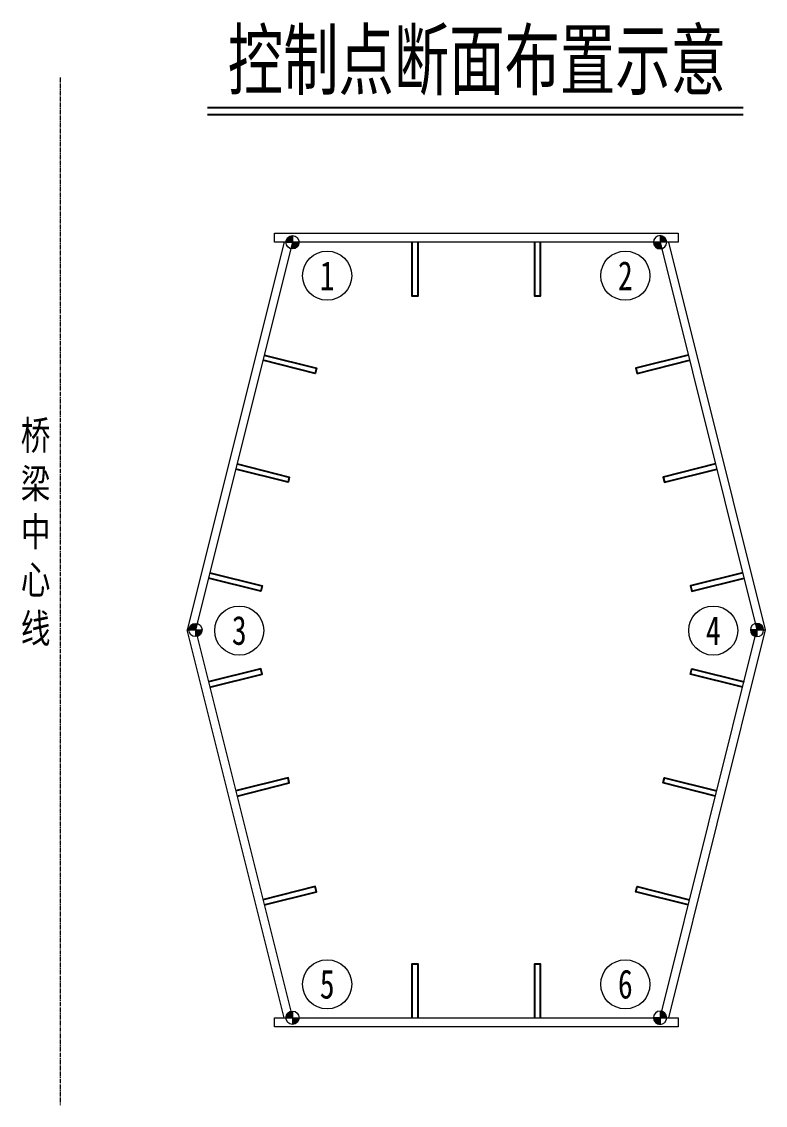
# Model space of a CAD drawing. Header units: millimetres. Extents: x -333068 to 789443, y 114680 to 345248.
# Drawn here: x 297011 to 300322, y 139044 to 143869 of the extents above; entities that cross this region are included whole.
import ezdxf
from ezdxf.enums import TextEntityAlignment as Align

# ---------------------------------------------------------------- set-up
doc = ezdxf.new("R2010")
doc.units = ezdxf.units.MM
doc.linetypes.add('CENTER2', pattern=[28.575, 19.05, -3.175, 3.175, -3.175])
for name, color, linetype, lineweight in [('中心线', 2, 'CENTER2', 15), ('标注线及字体', 2, 'Continuous', 15), ('横隔板', 6, 'CENTER2', 18), ('细实线', 4, 'Continuous', 15), ('钢板粗线', 1, 'Continuous', 25)]:
    doc.layers.add(name, color=color, linetype=linetype, lineweight=lineweight)
doc.styles.add('111', font='', dxfattribs={"width": 0.7})
doc.styles.add('仿宋_GB2312', font='', dxfattribs={"width": 0.75})
doc.styles.get('111').set_extended_font_data('仿宋_GB2312')
doc.styles.get('仿宋_GB2312').set_extended_font_data('仿宋_GB2312')

# ---------------------------------------------------------------- blocks, each defined once
blk = doc.blocks.new('11')
at = {"layer": '细实线'}
h = blk.add_hatch(color=256, dxfattribs=at)
h.dxf.hatch_style = 1
h.paths.add_polyline_path([(-29.5, 0), (0, 0), (0, 29.5, 0.414214)])
h = blk.add_hatch(color=256, dxfattribs=at)
h.dxf.hatch_style = 1
h.paths.add_polyline_path([(0, -29.5, 0.414214), (29.5, 0), (0, 0)])
for p, q in [((-29.5, 0), (29.5, 0)), ((0, 29.5), (0, -29.5))]:
    blk.add_line(p, q, dxfattribs=at)
blk.add_circle((0, 0), 29.5, dxfattribs=at)

msp = doc.modelspace()

# ---------------------------------------------------------------- linework, layer by layer
at = {"color": 6}
msp.add_line((297838.74484, 143487.6517), (300223.37452, 143487.6517), dxfattribs=at)
at = {"color": 4}
msp.add_line((297838.74484, 143456.67161), (300223.37452, 143456.67161), dxfattribs=at)
at = {"layer": '中心线'}
msp.add_line((297181.94766, 143620.66212), (297181.94766, 139044.33994), dxfattribs=at)
at = {"layer": '横隔板', "color": 8, "ltscale": 550}
for points in [[(299933.35348, 142887.31274), (298136.60348, 142887.31274), (298136.60348, 142927.31274), (299933.35348, 142927.31274)], [(299933.35348, 139434.31274), (299933.35348, 139394.31274), (298136.60348, 139394.31274), (298136.60348, 139434.31274)]]:
    msp.add_lwpolyline(points, close=True, dxfattribs=at)
for points in [[(298179.49553, 142887.31274), (297747.87053, 141160.81274)], [(298216.60348, 142887.31274), (297784.97848, 141160.81274)], [(299853.35348, 142887.31274), (300284.97848, 141160.81274)], [(299890.46143, 142887.31274), (300322.08643, 141160.81274)], [(298179.49553, 139434.31274), (297747.87053, 141160.81274), (297784.97848, 141160.81274), (298216.60348, 139434.31274)], [(299853.35348, 139434.31274), (300284.97848, 141160.81274), (300322.08643, 141160.81274), (299890.46143, 139434.31274)]]:
    msp.add_lwpolyline(points, dxfattribs=at)
at = {"layer": '细实线'}
for centre in [(298371.18247, 142738.43469), (299698.77449, 142738.43469), (297979.69505, 141158.12631), (300090.26192, 141158.12631), (298371.18247, 139583.19079), (299698.77449, 139583.19079)]:
    msp.add_circle(centre, 109.39843, dxfattribs=at)
at = {"layer": '钢板粗线', "color": 8}
for points in [[(298774.18682, 142887.31274), (298774.18682, 142647.31274), (298750.18682, 142647.31274), (298750.18682, 142887.31274)], [(299319.77015, 142887.31274), (299319.77015, 142647.31274), (299295.77015, 142647.31274), (299295.77015, 142887.31274)], [(298091.05844, 142385.13258), (298323.89264, 142326.92403), (298318.07179, 142303.64061), (298085.23759, 142361.84916)], [(299978.89853, 142385.13258), (299746.06433, 142326.92403), (299751.88518, 142303.64061), (299984.71938, 142361.84916)], [(297969.79063, 141900.06133), (298202.62483, 141841.85278), (298196.80398, 141818.56936), (297963.96978, 141876.77791)], [(300100.16634, 141900.06133), (299867.33214, 141841.85278), (299873.15299, 141818.56936), (300105.98719, 141876.77791)], [(297848.52282, 141414.99008), (298081.35702, 141356.78153), (298075.53616, 141333.49811), (297842.70196, 141391.70666)], [(300221.43415, 141414.99008), (299988.59995, 141356.78153), (299994.42081, 141333.49811), (300227.25501, 141391.70666)], [(297848.52282, 140906.63541), (298081.35702, 140964.84396), (298075.53616, 140988.12738), (297842.70196, 140929.91883)], [(300221.43415, 140906.63541), (299988.59995, 140964.84396), (299994.42081, 140988.12738), (300227.25501, 140929.91883)], [(297969.79063, 140421.56416), (298202.62483, 140479.77271), (298196.80398, 140503.05613), (297963.96978, 140444.84758)], [(300100.16634, 140421.56416), (299867.33214, 140479.77271), (299873.15299, 140503.05613), (300105.98719, 140444.84758)], [(298091.05844, 139936.49291), (298323.89264, 139994.70146), (298318.07179, 140017.98488), (298085.23759, 139959.77633)], [(299978.89853, 139936.49291), (299746.06433, 139994.70146), (299751.88518, 140017.98488), (299984.71938, 139959.77633)], [(298750.18682, 139434.31274), (298750.18682, 139674.31274), (298774.18682, 139674.31274), (298774.18682, 139434.31274)], [(299295.77015, 139434.31274), (299295.77015, 139674.31274), (299319.77015, 139674.31274), (299319.77015, 139434.31274)]]:
    msp.add_lwpolyline(points, dxfattribs=at)

# ---------------------------------------------------------------- block references
at = {"layer": '细实线'}
for p in [(298216.60348, 142887.31274), (297784.97848, 141160.81274), (298216.60348, 139434.31274)]:
    msp.add_blockref('11', p, dxfattribs=at)
at = {"layer": '细实线', "xscale": -1}
for p in [(299853.35348, 142887.31274), (300284.97848, 141160.81274), (299853.35348, 139434.31274)]:
    msp.add_blockref('11', p, dxfattribs=at)

# ---------------------------------------------------------------- texts
at = {"linetype": 'Continuous', "style": '仿宋_GB2312', "width": 0.75}
for s, p in [('1', (298371.18247, 142738.43469)), ('2', (299698.77449, 142738.43469)), ('桥', (297072.97623, 142029.98535)), ('梁', (297072.97623, 141815.25424)), ('中', (297072.97623, 141600.52313)), ('心', (297072.97623, 141385.79203)), ('线', (297072.97623, 141171.06092)), ('3', (297979.69505, 141158.12631)), ('4', (300090.26192, 141158.12631)), ('5', (298371.18247, 139583.19079)), ('6', (299698.77449, 139583.19079))]:
    msp.add_text(s, height=129.08371, dxfattribs=at).set_placement(p, align=Align.MIDDLE)
at = {"layer": '标注线及字体', "color": 0, "style": '111', "width": 0.7}
msp.add_text('控制点断面布置示意', height=258.167423, dxfattribs=at).set_placement((299037.90903, 143705.03145), align=Align.MIDDLE)

doc.saveas('drawing.dxf')
